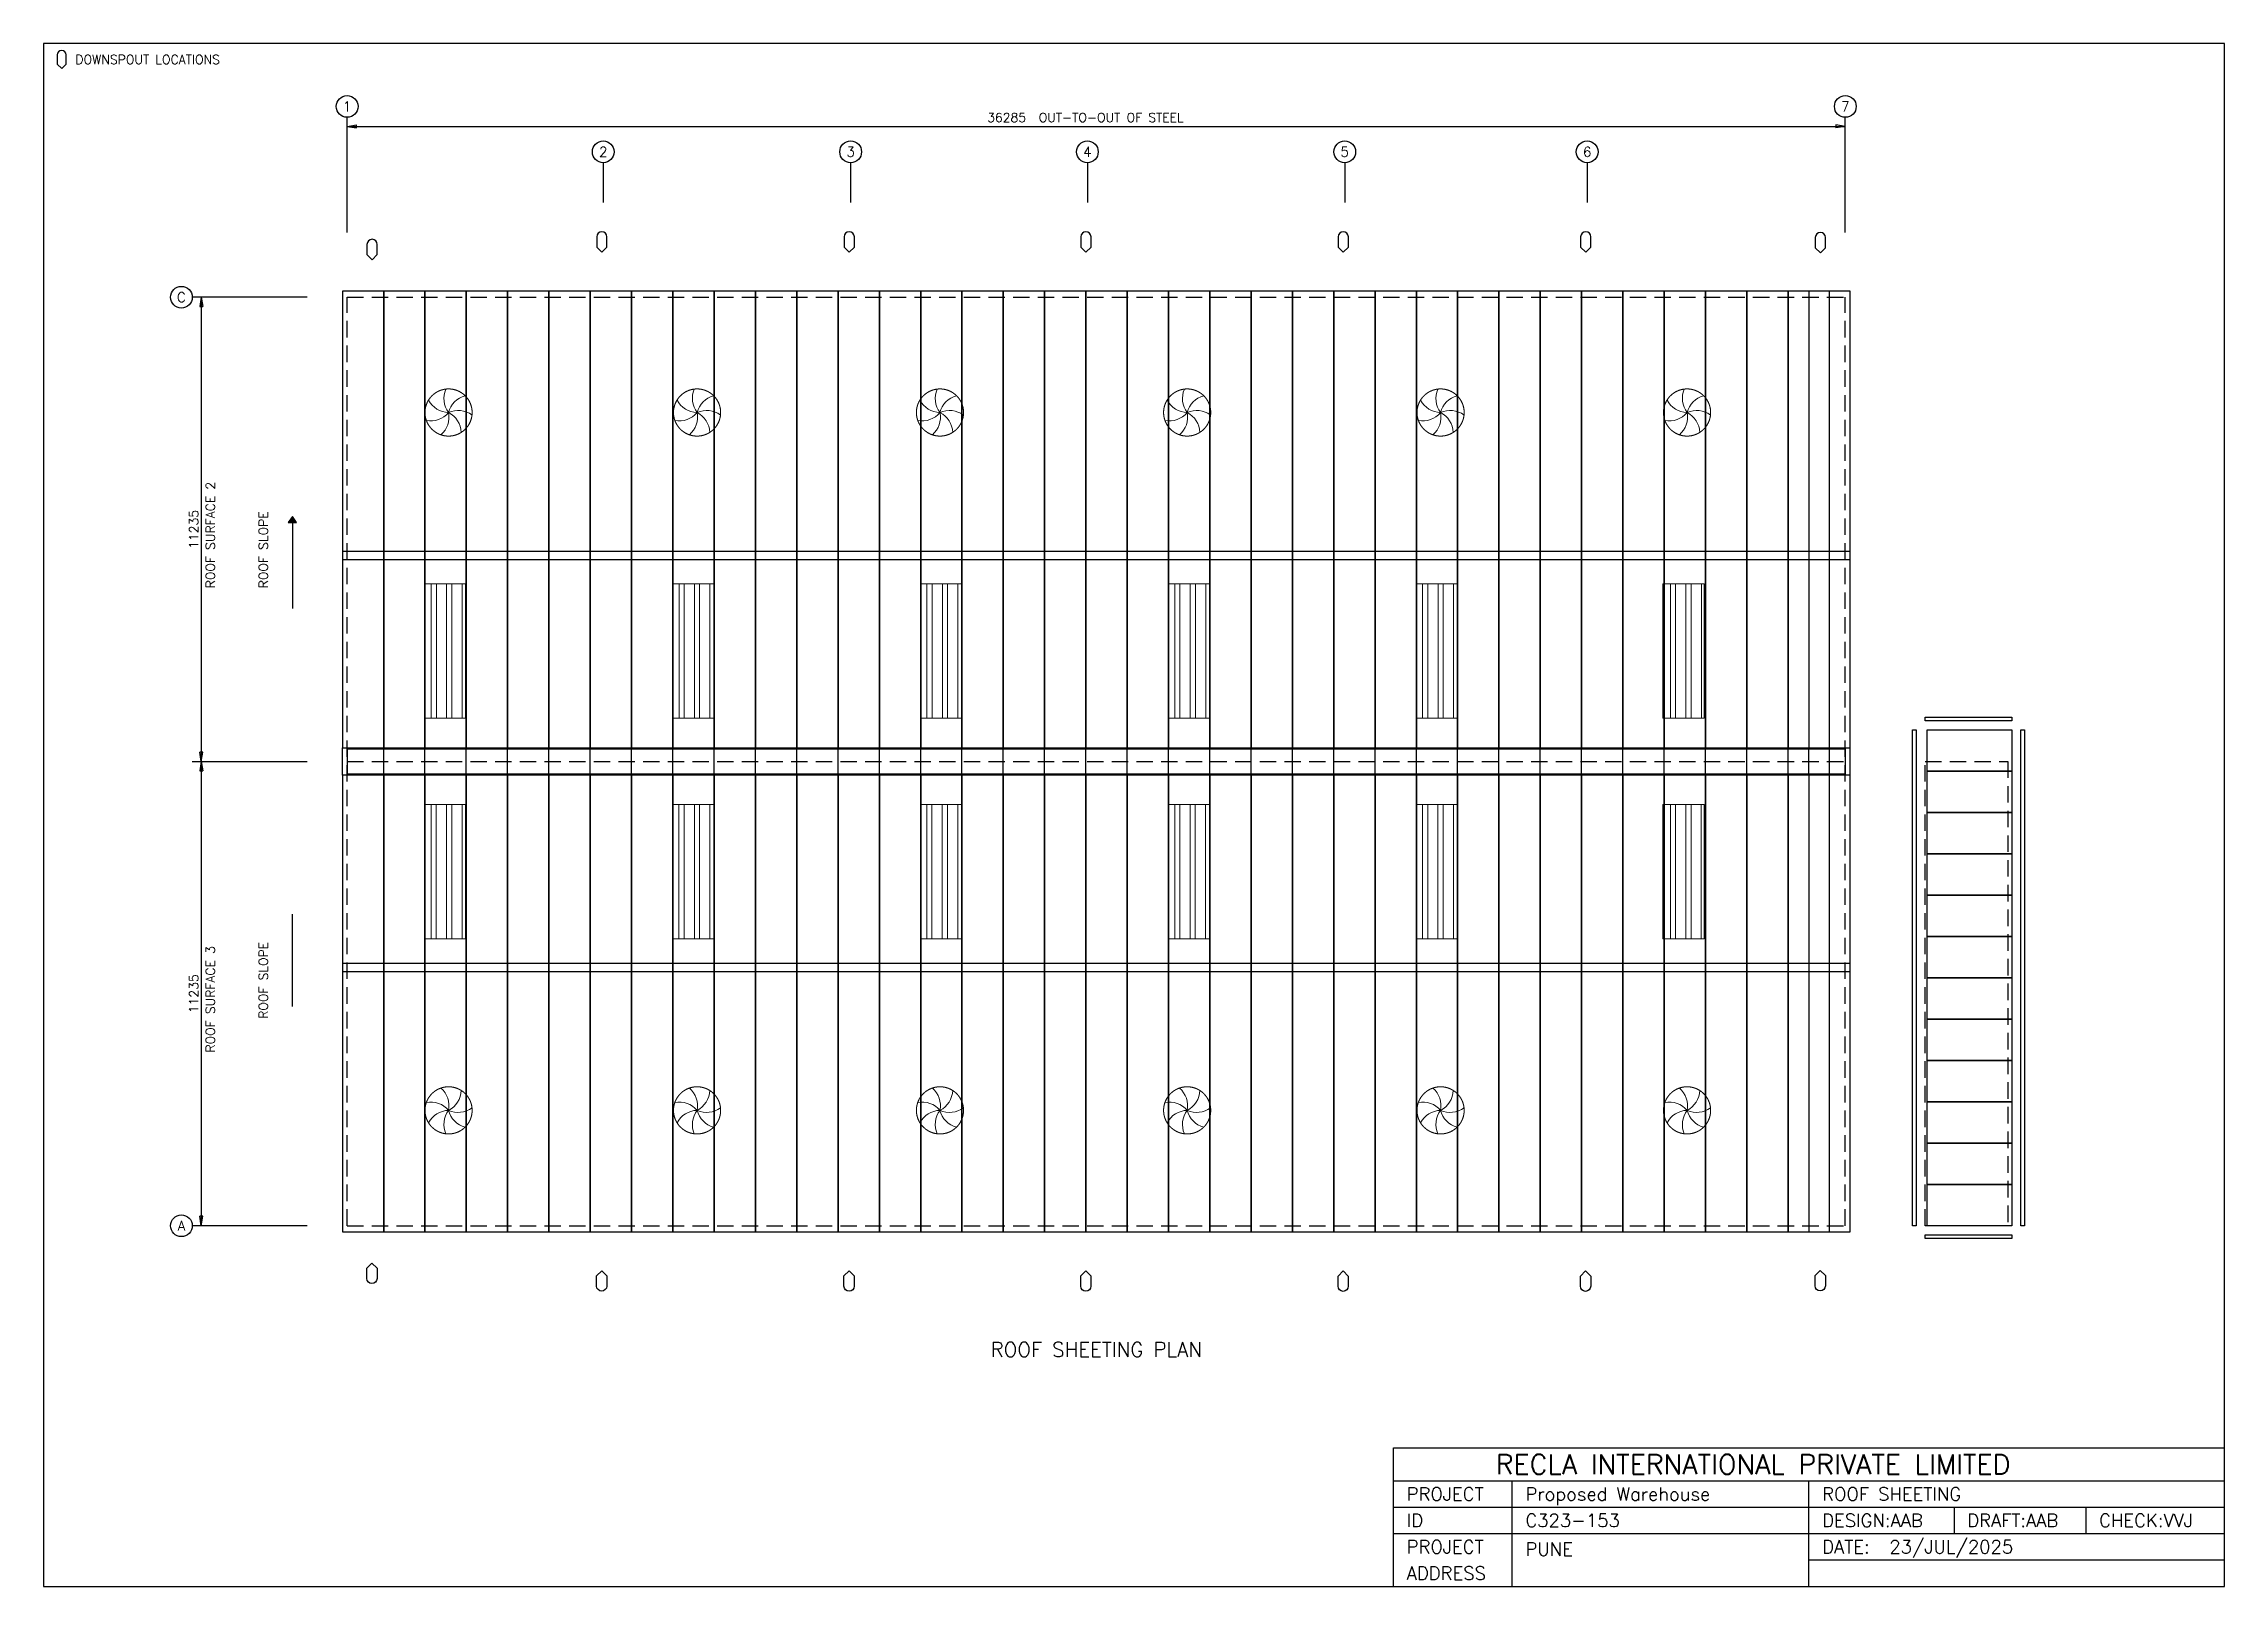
# Model space of a CAD drawing. Extents: x 0 to 52795, y 0 to 37333.
import ezdxf
from ezdxf.enums import TextEntityAlignment as Align

# ---------------------------------------------------------------- set-up
doc = ezdxf.new("R2010")
doc.units = 0
doc.header["$MEASUREMENT"] = 0
for name, pattern in [('CENTER', [3192.8, 1995.5, -399.1, 399.1, -399.1]), ('CONTIN', [0]), ('DASHED', [597.1, 399.1, -198])]:
    doc.linetypes.add(name, pattern=pattern)
doc.layers.get('0').update_dxf_attribs({"linetype": 'CONTIN'})
for name, color, linetype in [('1', 7, 'CONTIN'), ('11', 7, 'CONTIN'), ('12', 6, 'CONTIN'), ('13', 1, 'CONTIN'), ('14', 7, 'CONTIN'), ('15', 7, 'CONTIN'), ('2', 6, 'CONTIN'), ('22', 7, 'CONTIN'), ('5', 5, 'DASHED')]:
    doc.layers.add(name, color=color, linetype=linetype)
doc.styles.add('SIMPLEX', font='SIMPLEX')

# ---------------------------------------------------------------- blocks, each defined once
blk = doc.blocks.new('SHIELD')
for p, q in [((-12.7, 38.1), (-12.7, 12.7)), ((-12.7, 12.7), (0, 0)), ((0, 0), (12.7, 12.7)), ((12.7, 12.7), (12.7, 38.1))]:
    blk.add_line(p, q)
blk.add_arc((0, 38.1), 12.7, 0, 180)
blk = doc.blocks.new('TBL_DOWN')
at = {"layer": '2', "xscale": 8.641983999999997, "yscale": 8.641983999999997, "zscale": 8.641983999999997}
blk.add_blockref('SHIELD', (439.012787, -603.64258), dxfattribs=at)
at = {"layer": '14', "style": 'SIMPLEX'}
blk.add_text('DOWNSPOUT LOCATIONS', height=219.506393, dxfattribs=at).set_placement((768.2724, -493.88943))
blk = doc.blocks.new('ARROW')
for p, q in [((0, 0), (-228, 38)), ((-228, 38), (-228, -38)), ((0, 0), (-228, -38))]:
    blk.add_line(p, q)
blk = doc.blocks.new('6')
at = {"lineweight": 0}
h = blk.add_hatch(dxfattribs=at)
h.set_pattern_fill('ANSI32', scale=1000, angle=45, style=0)
h.set_pattern_definition([(90, (2116507.15, -48661.46), (-375, 6e-14), []), (90, (2116632.15, -48536.46), (-375, 6e-14), [])])
h.paths.add_polyline_path([(76322, 38650), (75322, 38650), (75322, 41900), (76322, 41900)])
at = {"color": 7, "lineweight": 0}
blk.add_lwpolyline([(75322, 41900), (75322, 38650), (76322, 38650), (76322, 41900)], close=True, dxfattribs=at)
blk = doc.blocks.new('5')
at = {"linetype": 'CENTER', "lineweight": 0, "ltscale": 100}
blk.add_circle((75822, 44379), 1093, dxfattribs=at)
at = {"color": 7, "lineweight": 0}
for centre, start, end in [((75849, 45461), 207.91677, 268.5941), ((76685, 45033), 156.4882, 217.16553), ((76871, 44112), 105.05963, 165.73696), ((74993, 45074), 259.34534, 320.02267), ((74761, 44164), 310.77391, 11.45124), ((76268, 43392), 53.63105, 114.30839), ((75329, 43415), 2.20248, 62.87982)]:
    blk.add_arc(centre, 1082, start, end, dxfattribs=at)

msp = doc.modelspace()

# ---------------------------------------------------------------- hatches: boundary and pattern name
at = {"linetype": 'Continuous'}
h = msp.add_hatch(dxfattribs=at)
h.set_pattern_fill('ANSI31', color=256, scale=20)
h.paths.add_polyline_path([(6120, 25743), (6022, 25887), (5924, 25743)])

# ---------------------------------------------------------------- linework, layer by layer
for p, q in [((6022, 25887), (6022, 23660)), ((6022, 14036), (6022, 16263))]:
    msp.add_line(p, q, dxfattribs=at)
for p, q in [((32680, 0), (32680, 3352)), ((32680, 3352), (52795, 3352)), ((52795, 0), (52795, 3352)), ((32680, 2554), (52795, 2554)), ((35553, 0), (35553, 2554)), ((42737, 0), (42737, 2554)), ((32680, 1916), (52795, 1916)), ((46249, 1916), (46249, 1277)), ((49442, 1916), (49442, 1277)), ((32680, 1277), (52795, 1277)), ((42737, 639), (52795, 639)), ((32680, 0), (52795, 0))]:
    msp.add_line(p, q)
msp.add_lwpolyline([(6120, 25743), (6022, 25887), (5924, 25743)], close=True, dxfattribs=at)
at = {"layer": '1'}
for p, q in [((7233, 31346), (7233, 24848)), ((8233, 31346), (7233, 31346)), ((8233, 24848), (8233, 31346)), ((8233, 31346), (8233, 24848)), ((9233, 31346), (8233, 31346)), ((9233, 24848), (9233, 31346)), ((9233, 31346), (9233, 24848)), ((10233, 31346), (9233, 31346)), ((10233, 24848), (10233, 31346)), ((10233, 31346), (10233, 24848)), ((11233, 31346), (10233, 31346)), ((11233, 24848), (11233, 31346)), ((11233, 31346), (11233, 24848)), ((12233, 31346), (11233, 31346)), ((12233, 24848), (12233, 31346)), ((12233, 31346), (12233, 24848)), ((13233, 31346), (12233, 31346)), ((13233, 24848), (13233, 31346)), ((13233, 31346), (13233, 24848)), ((14233, 31346), (13233, 31346)), ((14233, 24848), (14233, 31346)), ((14233, 31346), (14233, 24848)), ((15233, 31346), (14233, 31346)), ((15233, 24848), (15233, 31346)), ((15233, 31346), (15233, 24848)), ((16233, 31346), (15233, 31346)), ((16233, 24848), (16233, 31346)), ((16233, 31346), (16233, 24848)), ((17233, 31346), (16233, 31346)), ((17233, 24848), (17233, 31346)), ((17233, 31346), (17233, 24848)), ((18233, 31346), (17233, 31346)), ((18233, 24848), (18233, 31346)), ((18233, 31346), (18233, 24848)), ((19233, 31346), (18233, 31346)), ((19233, 24848), (19233, 31346)), ((19233, 31346), (19233, 24848)), ((20233, 31346), (19233, 31346)), ((20233, 24848), (20233, 31346)), ((20233, 31346), (20233, 24848)), ((21233, 31346), (20233, 31346)), ((21233, 24848), (21233, 31346)), ((21233, 31346), (21233, 24848)), ((22233, 31346), (21233, 31346)), ((22233, 24848), (22233, 31346)), ((22233, 31346), (22233, 24848)), ((23233, 31346), (22233, 31346)), ((23233, 24848), (23233, 31346)), ((23233, 31346), (23233, 24848)), ((24233, 31346), (23233, 31346)), ((24233, 24848), (24233, 31346)), ((24233, 31346), (24233, 24848)), ((25233, 31346), (24233, 31346)), ((25233, 24848), (25233, 31346)), ((25233, 31346), (25233, 24848)), ((26233, 31346), (25233, 31346)), ((26233, 24848), (26233, 31346)), ((26233, 31346), (26233, 24848)), ((27233, 31346), (26233, 31346)), ((27233, 24848), (27233, 31346)), ((27233, 31346), (27233, 24848)), ((28233, 31346), (27233, 31346)), ((28233, 24848), (28233, 31346)), ((28233, 31346), (28233, 24848)), ((29233, 31346), (28233, 31346)), ((29233, 24848), (29233, 31346)), ((29233, 31346), (29233, 24848)), ((30233, 31346), (29233, 31346)), ((30233, 24848), (30233, 31346)), ((30233, 31346), (30233, 24848)), ((31233, 31346), (30233, 31346)), ((31233, 24848), (31233, 31346)), ((31233, 31346), (31233, 24848)), ((32233, 31346), (31233, 31346)), ((32233, 24848), (32233, 31346)), ((32233, 31346), (32233, 24848)), ((33233, 31346), (32233, 31346)), ((33233, 24848), (33233, 31346)), ((33233, 31346), (33233, 24848)), ((34233, 31346), (33233, 31346)), ((34233, 24848), (34233, 31346)), ((34233, 31346), (34233, 24848)), ((35233, 31346), (34233, 31346)), ((35233, 24848), (35233, 31346)), ((35233, 31346), (35233, 24848)), ((36233, 31346), (35233, 31346)), ((36233, 24848), (36233, 31346)), ((36233, 31346), (36233, 24848)), ((37233, 31346), (36233, 31346)), ((37233, 24848), (37233, 31346)), ((37233, 31346), (37233, 24848)), ((38233, 31346), (37233, 31346)), ((38233, 24848), (38233, 31346)), ((38233, 31346), (38233, 24848)), ((39233, 31346), (38233, 31346)), ((39233, 24848), (39233, 31346)), ((39233, 31346), (39233, 24848)), ((40233, 31346), (39233, 31346)), ((40233, 24848), (40233, 31346)), ((40233, 31346), (40233, 24848)), ((41233, 31346), (40233, 31346)), ((41233, 24848), (41233, 31346)), ((41233, 31346), (41233, 24848)), ((42233, 31346), (41233, 31346)), ((42233, 24848), (42233, 31346)), ((42233, 31346), (42233, 24848)), ((43233, 31346), (42233, 31346)), ((42733, 31346), (42733, 24848)), ((43733, 31346), (42733, 31346)), ((43233, 24848), (43233, 31346)), ((43733, 24848), (43733, 31346)), ((7233, 25047), (7233, 20290)), ((8233, 25047), (7233, 25047)), ((7233, 24848), (8233, 24848)), ((8233, 20290), (8233, 25047)), ((8233, 25047), (8233, 20290)), ((9233, 25047), (8233, 25047)), ((8233, 24848), (9233, 24848)), ((9233, 20290), (9233, 25047)), ((9233, 25047), (9233, 20290)), ((10233, 25047), (9233, 25047)), ((9233, 24848), (10233, 24848)), ((10233, 20290), (10233, 25047)), ((10233, 25047), (10233, 20290)), ((11233, 25047), (10233, 25047)), ((10233, 24848), (11233, 24848)), ((11233, 20290), (11233, 25047)), ((11233, 25047), (11233, 20290)), ((12233, 25047), (11233, 25047)), ((11233, 24848), (12233, 24848)), ((12233, 20290), (12233, 25047)), ((12233, 25047), (12233, 20290)), ((13233, 25047), (12233, 25047)), ((12233, 24848), (13233, 24848)), ((13233, 20290), (13233, 25047)), ((13233, 25047), (13233, 20290)), ((14233, 25047), (13233, 25047)), ((13233, 24848), (14233, 24848)), ((14233, 20290), (14233, 25047)), ((14233, 25047), (14233, 20290)), ((15233, 25047), (14233, 25047)), ((14233, 24848), (15233, 24848)), ((15233, 20290), (15233, 25047)), ((15233, 25047), (15233, 20290)), ((16233, 25047), (15233, 25047)), ((15233, 24848), (16233, 24848)), ((16233, 20290), (16233, 25047)), ((16233, 25047), (16233, 20290)), ((17233, 25047), (16233, 25047)), ((16233, 24848), (17233, 24848)), ((17233, 20290), (17233, 25047)), ((17233, 25047), (17233, 20290)), ((18233, 25047), (17233, 25047)), ((17233, 24848), (18233, 24848)), ((18233, 20290), (18233, 25047)), ((18233, 25047), (18233, 20290)), ((19233, 25047), (18233, 25047)), ((18233, 24848), (19233, 24848)), ((19233, 20290), (19233, 25047)), ((19233, 25047), (19233, 20290)), ((20233, 25047), (19233, 25047)), ((19233, 24848), (20233, 24848)), ((20233, 20290), (20233, 25047)), ((20233, 25047), (20233, 20290)), ((21233, 25047), (20233, 25047)), ((20233, 24848), (21233, 24848)), ((21233, 20290), (21233, 25047)), ((21233, 25047), (21233, 20290)), ((22233, 25047), (21233, 25047)), ((21233, 24848), (22233, 24848)), ((22233, 20290), (22233, 25047)), ((22233, 25047), (22233, 20290)), ((23233, 25047), (22233, 25047)), ((22233, 24848), (23233, 24848)), ((23233, 20290), (23233, 25047)), ((23233, 25047), (23233, 20290)), ((24233, 25047), (23233, 25047)), ((23233, 24848), (24233, 24848)), ((24233, 20290), (24233, 25047)), ((24233, 25047), (24233, 20290)), ((25233, 25047), (24233, 25047)), ((24233, 24848), (25233, 24848)), ((25233, 20290), (25233, 25047)), ((25233, 25047), (25233, 20290)), ((26233, 25047), (25233, 25047)), ((25233, 24848), (26233, 24848)), ((26233, 20290), (26233, 25047)), ((26233, 25047), (26233, 20290)), ((27233, 25047), (26233, 25047)), ((26233, 24848), (27233, 24848)), ((27233, 20290), (27233, 25047)), ((27233, 25047), (27233, 20290)), ((28233, 25047), (27233, 25047)), ((27233, 24848), (28233, 24848)), ((28233, 20290), (28233, 25047)), ((28233, 25047), (28233, 20290)), ((29233, 25047), (28233, 25047)), ((28233, 24848), (29233, 24848)), ((29233, 20290), (29233, 25047)), ((29233, 25047), (29233, 20290)), ((30233, 25047), (29233, 25047)), ((29233, 24848), (30233, 24848)), ((30233, 20290), (30233, 25047)), ((30233, 25047), (30233, 20290)), ((31233, 25047), (30233, 25047)), ((30233, 24848), (31233, 24848)), ((31233, 20290), (31233, 25047)), ((31233, 25047), (31233, 20290)), ((32233, 25047), (31233, 25047)), ((31233, 24848), (32233, 24848)), ((32233, 20290), (32233, 25047)), ((32233, 25047), (32233, 20290)), ((33233, 25047), (32233, 25047)), ((32233, 24848), (33233, 24848)), ((33233, 20290), (33233, 25047)), ((33233, 25047), (33233, 20290)), ((34233, 25047), (33233, 25047)), ((33233, 24848), (34233, 24848)), ((34233, 20290), (34233, 25047)), ((34233, 25047), (34233, 20290)), ((35233, 25047), (34233, 25047)), ((34233, 24848), (35233, 24848)), ((35233, 20290), (35233, 25047)), ((35233, 25047), (35233, 20290)), ((36233, 25047), (35233, 25047)), ((35233, 24848), (36233, 24848)), ((36233, 20290), (36233, 25047)), ((36233, 25047), (36233, 20290)), ((37233, 25047), (36233, 25047)), ((36233, 24848), (37233, 24848)), ((37233, 20290), (37233, 25047)), ((37233, 25047), (37233, 20290)), ((38233, 25047), (37233, 25047)), ((37233, 24848), (38233, 24848)), ((38233, 20290), (38233, 25047)), ((38233, 25047), (38233, 20290)), ((39233, 25047), (38233, 25047)), ((38233, 24848), (39233, 24848)), ((39233, 20290), (39233, 25047)), ((39233, 25047), (39233, 20290)), ((40233, 25047), (39233, 25047)), ((39233, 24848), (40233, 24848)), ((40233, 20290), (40233, 25047)), ((40233, 25047), (40233, 20290)), ((41233, 25047), (40233, 25047)), ((40233, 24848), (41233, 24848)), ((41233, 20290), (41233, 25047)), ((41233, 25047), (41233, 20290)), ((42233, 25047), (41233, 25047)), ((41233, 24848), (42233, 24848)), ((42233, 20290), (42233, 25047)), ((42233, 25047), (42233, 20290)), ((43233, 25047), (42233, 25047)), ((42233, 24848), (43233, 24848)), ((42733, 25047), (42733, 20290)), ((43733, 25047), (42733, 25047)), ((42733, 24848), (43733, 24848)), ((43233, 20290), (43233, 25047)), ((43733, 20290), (43733, 25047)), ((45242, 8727), (45242, 20727)), ((45242, 20727), (45330, 20727)), ((45330, 20727), (45330, 8727)), ((45550, 20946), (45550, 21034)), ((45550, 21034), (47650, 21034)), ((47650, 20946), (45550, 20946)), ((45600, 19727), (45600, 20727)), ((45600, 20727), (47650, 20727)), ((47650, 21034), (47650, 20946)), ((47650, 20727), (47650, 19727)), ((47869, 8727), (47869, 20727)), ((47869, 20727), (47957, 20727)), ((47957, 20727), (47957, 8727)), ((7233, 19633), (7233, 20294)), ((7233, 20290), (8233, 20290)), ((7348, 20267), (43618, 20267)), ((7348, 20267), (7348, 19657)), ((8233, 19633), (8233, 20294)), ((8233, 19633), (8233, 20294)), ((8233, 20290), (9233, 20290)), ((9233, 19633), (9233, 20294)), ((9233, 19633), (9233, 20294)), ((9233, 20290), (10233, 20290)), ((10233, 19633), (10233, 20294)), ((10233, 19633), (10233, 20294)), ((10233, 20290), (11233, 20290)), ((11233, 19633), (11233, 20294)), ((11233, 19633), (11233, 20294)), ((11233, 20290), (12233, 20290)), ((12233, 19633), (12233, 20294)), ((12233, 19633), (12233, 20294)), ((12233, 20290), (13233, 20290)), ((13233, 19633), (13233, 20294)), ((13233, 19633), (13233, 20294)), ((13233, 20290), (14233, 20290)), ((14233, 19633), (14233, 20294)), ((14233, 19633), (14233, 20294)), ((14233, 20290), (15233, 20290)), ((15233, 19633), (15233, 20294)), ((15233, 19633), (15233, 20294)), ((15233, 20290), (16233, 20290)), ((16233, 19633), (16233, 20294)), ((16233, 19633), (16233, 20294)), ((16233, 20290), (17233, 20290)), ((17233, 19633), (17233, 20294)), ((17233, 19633), (17233, 20294)), ((17233, 20290), (18233, 20290)), ((18233, 19633), (18233, 20294)), ((18233, 19633), (18233, 20294)), ((18233, 20290), (19233, 20290)), ((19233, 19633), (19233, 20294)), ((19233, 19633), (19233, 20294)), ((19233, 20290), (20233, 20290)), ((20233, 19633), (20233, 20294)), ((20233, 19633), (20233, 20294)), ((20233, 20290), (21233, 20290)), ((21233, 19633), (21233, 20294)), ((21233, 19633), (21233, 20294)), ((21233, 20290), (22233, 20290)), ((22233, 19633), (22233, 20294)), ((22233, 19633), (22233, 20294)), ((22233, 20290), (23233, 20290)), ((23233, 19633), (23233, 20294)), ((23233, 19633), (23233, 20294)), ((23233, 20290), (24233, 20290)), ((24233, 19633), (24233, 20294)), ((24233, 19633), (24233, 20294)), ((24233, 20290), (25233, 20290)), ((25233, 19633), (25233, 20294)), ((25233, 19633), (25233, 20294)), ((25233, 20290), (26233, 20290)), ((26233, 19633), (26233, 20294)), ((26233, 19633), (26233, 20294)), ((26233, 20290), (27233, 20290)), ((27233, 19633), (27233, 20294)), ((27233, 19633), (27233, 20294)), ((27233, 20290), (28233, 20290)), ((28233, 19633), (28233, 20294)), ((28233, 19633), (28233, 20294)), ((28233, 20290), (29233, 20290)), ((29233, 19633), (29233, 20294)), ((29233, 19633), (29233, 20294)), ((29233, 20290), (30233, 20290)), ((30233, 19633), (30233, 20294)), ((30233, 19633), (30233, 20294)), ((30233, 20290), (31233, 20290)), ((31233, 19633), (31233, 20294)), ((31233, 19633), (31233, 20294)), ((31233, 20290), (32233, 20290)), ((32233, 19633), (32233, 20294)), ((32233, 19633), (32233, 20294)), ((32233, 20290), (33233, 20290)), ((33233, 19633), (33233, 20294)), ((33233, 19633), (33233, 20294)), ((33233, 20290), (34233, 20290)), ((34233, 19633), (34233, 20294)), ((34233, 19633), (34233, 20294)), ((34233, 20290), (35233, 20290)), ((35233, 19633), (35233, 20294)), ((35233, 19633), (35233, 20294)), ((35233, 20290), (36233, 20290)), ((36233, 19633), (36233, 20294)), ((36233, 19633), (36233, 20294)), ((36233, 20290), (37233, 20290)), ((37233, 19633), (37233, 20294)), ((37233, 19633), (37233, 20294)), ((37233, 20290), (38233, 20290)), ((38233, 19633), (38233, 20294)), ((38233, 19633), (38233, 20294)), ((38233, 20290), (39233, 20290)), ((39233, 19633), (39233, 20294)), ((39233, 19633), (39233, 20294)), ((39233, 20290), (40233, 20290)), ((40233, 19633), (40233, 20294)), ((40233, 19633), (40233, 20294)), ((40233, 20290), (41233, 20290)), ((41233, 19633), (41233, 20294)), ((41233, 19633), (41233, 20294)), ((41233, 20290), (42233, 20290)), ((42233, 19633), (42233, 20294)), ((42233, 19633), (42233, 20294)), ((42233, 20290), (43233, 20290)), ((42733, 19633), (42733, 20294)), ((42733, 20290), (43733, 20290)), ((43233, 19633), (43233, 20294)), ((43618, 20267), (43618, 19657)), ((43733, 19633), (43733, 20294)), ((7233, 19633), (7233, 14877)), ((8233, 19633), (7233, 19633)), ((43618, 19657), (7348, 19657)), ((8233, 14877), (8233, 19633)), ((8233, 19633), (8233, 14877)), ((9233, 19633), (8233, 19633)), ((9233, 14877), (9233, 19633)), ((9233, 19633), (9233, 14877)), ((10233, 19633), (9233, 19633)), ((10233, 14877), (10233, 19633)), ((10233, 19633), (10233, 14877)), ((11233, 19633), (10233, 19633)), ((11233, 14877), (11233, 19633)), ((11233, 19633), (11233, 14877)), ((12233, 19633), (11233, 19633)), ((12233, 14877), (12233, 19633)), ((12233, 19633), (12233, 14877)), ((13233, 19633), (12233, 19633)), ((13233, 14877), (13233, 19633)), ((13233, 19633), (13233, 14877)), ((14233, 19633), (13233, 19633)), ((14233, 14877), (14233, 19633)), ((14233, 19633), (14233, 14877)), ((15233, 19633), (14233, 19633)), ((15233, 14877), (15233, 19633)), ((15233, 19633), (15233, 14877)), ((16233, 19633), (15233, 19633)), ((16233, 14877), (16233, 19633)), ((16233, 19633), (16233, 14877)), ((17233, 19633), (16233, 19633)), ((17233, 14877), (17233, 19633)), ((17233, 19633), (17233, 14877)), ((18233, 19633), (17233, 19633)), ((18233, 14877), (18233, 19633)), ((18233, 19633), (18233, 14877)), ((19233, 19633), (18233, 19633)), ((19233, 14877), (19233, 19633)), ((19233, 19633), (19233, 14877)), ((20233, 19633), (19233, 19633)), ((20233, 14877), (20233, 19633)), ((20233, 19633), (20233, 14877)), ((21233, 19633), (20233, 19633)), ((21233, 14877), (21233, 19633)), ((21233, 19633), (21233, 14877)), ((22233, 19633), (21233, 19633)), ((22233, 14877), (22233, 19633)), ((22233, 19633), (22233, 14877)), ((23233, 19633), (22233, 19633)), ((23233, 14877), (23233, 19633)), ((23233, 19633), (23233, 14877)), ((24233, 19633), (23233, 19633)), ((24233, 14877), (24233, 19633)), ((24233, 19633), (24233, 14877)), ((25233, 19633), (24233, 19633)), ((25233, 14877), (25233, 19633)), ((25233, 19633), (25233, 14877)), ((26233, 19633), (25233, 19633)), ((26233, 14877), (26233, 19633)), ((26233, 19633), (26233, 14877)), ((27233, 19633), (26233, 19633)), ((27233, 14877), (27233, 19633)), ((27233, 19633), (27233, 14877)), ((28233, 19633), (27233, 19633)), ((28233, 14877), (28233, 19633)), ((28233, 19633), (28233, 14877)), ((29233, 19633), (28233, 19633)), ((29233, 14877), (29233, 19633)), ((29233, 19633), (29233, 14877)), ((30233, 19633), (29233, 19633)), ((30233, 14877), (30233, 19633)), ((30233, 19633), (30233, 14877)), ((31233, 19633), (30233, 19633)), ((31233, 14877), (31233, 19633)), ((31233, 19633), (31233, 14877)), ((32233, 19633), (31233, 19633)), ((32233, 14877), (32233, 19633)), ((32233, 19633), (32233, 14877)), ((33233, 19633), (32233, 19633)), ((33233, 14877), (33233, 19633)), ((33233, 19633), (33233, 14877)), ((34233, 19633), (33233, 19633)), ((34233, 14877), (34233, 19633)), ((34233, 19633), (34233, 14877)), ((35233, 19633), (34233, 19633)), ((35233, 14877), (35233, 19633)), ((35233, 19633), (35233, 14877)), ((36233, 19633), (35233, 19633)), ((36233, 14877), (36233, 19633)), ((36233, 19633), (36233, 14877)), ((37233, 19633), (36233, 19633)), ((37233, 14877), (37233, 19633)), ((37233, 19633), (37233, 14877)), ((38233, 19633), (37233, 19633)), ((38233, 14877), (38233, 19633)), ((38233, 19633), (38233, 14877)), ((39233, 19633), (38233, 19633)), ((39233, 14877), (39233, 19633)), ((39233, 19633), (39233, 14877)), ((40233, 19633), (39233, 19633)), ((40233, 14877), (40233, 19633)), ((40233, 19633), (40233, 14877)), ((41233, 19633), (40233, 19633)), ((41233, 14877), (41233, 19633)), ((41233, 19633), (41233, 14877)), ((42233, 19633), (41233, 19633)), ((42233, 14877), (42233, 19633)), ((42233, 19633), (42233, 14877)), ((43233, 19633), (42233, 19633)), ((42733, 19633), (42733, 14877)), ((43733, 19633), (42733, 19633)), ((43233, 14877), (43233, 19633)), ((43733, 14877), (43733, 19633)), ((45600, 18727), (45600, 19727)), ((45600, 19727), (47650, 19727)), ((47650, 19727), (45600, 19727)), ((47650, 19727), (47650, 18727)), ((45600, 17727), (45600, 18727)), ((45600, 18727), (47650, 18727)), ((47650, 18727), (45600, 18727)), ((47650, 18727), (47650, 17727)), ((45600, 16727), (45600, 17727)), ((45600, 17727), (47650, 17727)), ((47650, 17727), (45600, 17727)), ((47650, 17727), (47650, 16727)), ((45600, 15727), (45600, 16727)), ((45600, 16727), (47650, 16727)), ((47650, 16727), (45600, 16727)), ((47650, 16727), (47650, 15727)), ((45600, 14727), (45600, 15727)), ((45600, 15727), (47650, 15727)), ((47650, 15727), (45600, 15727)), ((47650, 15727), (47650, 14727)), ((7233, 15076), (7233, 8577)), ((8233, 15076), (7233, 15076)), ((7233, 14877), (8233, 14877)), ((8233, 8577), (8233, 15076)), ((8233, 15076), (8233, 8577)), ((9233, 15076), (8233, 15076)), ((8233, 14877), (9233, 14877)), ((9233, 8577), (9233, 15076)), ((9233, 15076), (9233, 8577)), ((10233, 15076), (9233, 15076)), ((9233, 14877), (10233, 14877)), ((10233, 8577), (10233, 15076)), ((10233, 15076), (10233, 8577)), ((11233, 15076), (10233, 15076)), ((10233, 14877), (11233, 14877)), ((11233, 8577), (11233, 15076)), ((11233, 15076), (11233, 8577)), ((12233, 15076), (11233, 15076)), ((11233, 14877), (12233, 14877)), ((12233, 8577), (12233, 15076)), ((12233, 15076), (12233, 8577)), ((13233, 15076), (12233, 15076)), ((12233, 14877), (13233, 14877)), ((13233, 8577), (13233, 15076)), ((13233, 15076), (13233, 8577)), ((14233, 15076), (13233, 15076)), ((13233, 14877), (14233, 14877)), ((14233, 8577), (14233, 15076)), ((14233, 15076), (14233, 8577)), ((15233, 15076), (14233, 15076)), ((14233, 14877), (15233, 14877)), ((15233, 8577), (15233, 15076)), ((15233, 15076), (15233, 8577)), ((16233, 15076), (15233, 15076)), ((15233, 14877), (16233, 14877)), ((16233, 8577), (16233, 15076)), ((16233, 15076), (16233, 8577)), ((17233, 15076), (16233, 15076)), ((16233, 14877), (17233, 14877)), ((17233, 8577), (17233, 15076)), ((17233, 15076), (17233, 8577)), ((18233, 15076), (17233, 15076)), ((17233, 14877), (18233, 14877)), ((18233, 8577), (18233, 15076)), ((18233, 15076), (18233, 8577)), ((19233, 15076), (18233, 15076)), ((18233, 14877), (19233, 14877)), ((19233, 8577), (19233, 15076)), ((19233, 15076), (19233, 8577)), ((20233, 15076), (19233, 15076)), ((19233, 14877), (20233, 14877)), ((20233, 8577), (20233, 15076)), ((20233, 15076), (20233, 8577)), ((21233, 15076), (20233, 15076)), ((20233, 14877), (21233, 14877)), ((21233, 8577), (21233, 15076)), ((21233, 15076), (21233, 8577)), ((22233, 15076), (21233, 15076)), ((21233, 14877), (22233, 14877)), ((22233, 8577), (22233, 15076)), ((22233, 15076), (22233, 8577)), ((23233, 15076), (22233, 15076)), ((22233, 14877), (23233, 14877)), ((23233, 8577), (23233, 15076)), ((23233, 15076), (23233, 8577)), ((24233, 15076), (23233, 15076)), ((23233, 14877), (24233, 14877)), ((24233, 8577), (24233, 15076)), ((24233, 15076), (24233, 8577)), ((25233, 15076), (24233, 15076)), ((24233, 14877), (25233, 14877)), ((25233, 8577), (25233, 15076)), ((25233, 15076), (25233, 8577)), ((26233, 15076), (25233, 15076)), ((25233, 14877), (26233, 14877)), ((26233, 8577), (26233, 15076)), ((26233, 15076), (26233, 8577)), ((27233, 15076), (26233, 15076)), ((26233, 14877), (27233, 14877)), ((27233, 8577), (27233, 15076)), ((27233, 15076), (27233, 8577)), ((28233, 15076), (27233, 15076)), ((27233, 14877), (28233, 14877)), ((28233, 8577), (28233, 15076)), ((28233, 15076), (28233, 8577)), ((29233, 15076), (28233, 15076)), ((28233, 14877), (29233, 14877)), ((29233, 8577), (29233, 15076)), ((29233, 15076), (29233, 8577)), ((30233, 15076), (29233, 15076)), ((29233, 14877), (30233, 14877)), ((30233, 8577), (30233, 15076)), ((30233, 15076), (30233, 8577)), ((31233, 15076), (30233, 15076)), ((30233, 14877), (31233, 14877)), ((31233, 8577), (31233, 15076)), ((31233, 15076), (31233, 8577)), ((32233, 15076), (31233, 15076)), ((31233, 14877), (32233, 14877)), ((32233, 8577), (32233, 15076)), ((32233, 15076), (32233, 8577)), ((33233, 15076), (32233, 15076)), ((32233, 14877), (33233, 14877)), ((33233, 8577), (33233, 15076)), ((33233, 15076), (33233, 8577)), ((34233, 15076), (33233, 15076)), ((33233, 14877), (34233, 14877)), ((34233, 8577), (34233, 15076)), ((34233, 15076), (34233, 8577)), ((35233, 15076), (34233, 15076)), ((34233, 14877), (35233, 14877)), ((35233, 8577), (35233, 15076)), ((35233, 15076), (35233, 8577)), ((36233, 15076), (35233, 15076)), ((35233, 14877), (36233, 14877)), ((36233, 8577), (36233, 15076)), ((36233, 15076), (36233, 8577)), ((37233, 15076), (36233, 15076)), ((36233, 14877), (37233, 14877)), ((37233, 8577), (37233, 15076)), ((37233, 15076), (37233, 8577)), ((38233, 15076), (37233, 15076)), ((37233, 14877), (38233, 14877)), ((38233, 8577), (38233, 15076)), ((38233, 15076), (38233, 8577)), ((39233, 15076), (38233, 15076)), ((38233, 14877), (39233, 14877)), ((39233, 8577), (39233, 15076)), ((39233, 15076), (39233, 8577)), ((40233, 15076), (39233, 15076)), ((39233, 14877), (40233, 14877)), ((40233, 8577), (40233, 15076)), ((40233, 15076), (40233, 8577)), ((41233, 15076), (40233, 15076)), ((40233, 14877), (41233, 14877)), ((41233, 8577), (41233, 15076)), ((41233, 15076), (41233, 8577)), ((42233, 15076), (41233, 15076)), ((41233, 14877), (42233, 14877)), ((42233, 8577), (42233, 15076)), ((42233, 15076), (42233, 8577)), ((43233, 15076), (42233, 15076)), ((42233, 14877), (43233, 14877)), ((42733, 15076), (42733, 8577)), ((43733, 15076), (42733, 15076)), ((42733, 14877), (43733, 14877)), ((43233, 8577), (43233, 15076)), ((43733, 8577), (43733, 15076)), ((45600, 13727), (45600, 14727)), ((45600, 14727), (47650, 14727)), ((47650, 14727), (45600, 14727)), ((47650, 14727), (47650, 13727)), ((45600, 12727), (45600, 13727)), ((45600, 13727), (47650, 13727)), ((47650, 13727), (45600, 13727)), ((47650, 13727), (47650, 12727)), ((45600, 11727), (45600, 12727)), ((45600, 12727), (47650, 12727)), ((47650, 12727), (45600, 12727)), ((47650, 12727), (47650, 11727)), ((45600, 10727), (45600, 11727)), ((45600, 11727), (47650, 11727)), ((47650, 11727), (45600, 11727)), ((47650, 11727), (47650, 10727)), ((45600, 9727), (45600, 10727)), ((45600, 10727), (47650, 10727)), ((47650, 10727), (45600, 10727)), ((47650, 10727), (47650, 9727)), ((45600, 8727), (45600, 9727)), ((45600, 9727), (47650, 9727)), ((47650, 9727), (45600, 9727)), ((47650, 9727), (47650, 8727)), ((7233, 8577), (8233, 8577)), ((8233, 8577), (9233, 8577)), ((9233, 8577), (10233, 8577)), ((10233, 8577), (11233, 8577)), ((11233, 8577), (12233, 8577)), ((12233, 8577), (13233, 8577)), ((13233, 8577), (14233, 8577)), ((14233, 8577), (15233, 8577)), ((15233, 8577), (16233, 8577)), ((16233, 8577), (17233, 8577)), ((17233, 8577), (18233, 8577)), ((18233, 8577), (19233, 8577)), ((19233, 8577), (20233, 8577)), ((20233, 8577), (21233, 8577)), ((21233, 8577), (22233, 8577)), ((22233, 8577), (23233, 8577)), ((23233, 8577), (24233, 8577)), ((24233, 8577), (25233, 8577)), ((25233, 8577), (26233, 8577)), ((26233, 8577), (27233, 8577)), ((27233, 8577), (28233, 8577)), ((28233, 8577), (29233, 8577)), ((29233, 8577), (30233, 8577)), ((30233, 8577), (31233, 8577)), ((31233, 8577), (32233, 8577)), ((32233, 8577), (33233, 8577)), ((33233, 8577), (34233, 8577)), ((34233, 8577), (35233, 8577)), ((35233, 8577), (36233, 8577)), ((36233, 8577), (37233, 8577)), ((37233, 8577), (38233, 8577)), ((38233, 8577), (39233, 8577)), ((39233, 8577), (40233, 8577)), ((40233, 8577), (41233, 8577)), ((41233, 8577), (42233, 8577)), ((42233, 8577), (43233, 8577)), ((42733, 8577), (43733, 8577)), ((45330, 8727), (45242, 8727)), ((45550, 8419), (45550, 8507)), ((45550, 8507), (47650, 8507)), ((47650, 8727), (45600, 8727)), ((47650, 8507), (47650, 8419)), ((47957, 8727), (47869, 8727)), ((47650, 8419), (45550, 8419))]:
    msp.add_line(p, q, dxfattribs=at)
at = {"layer": '12'}
for p, q in [((7348, 32766), (7348, 35550)), ((43618, 32766), (43618, 35550)), ((13548, 34452), (13548, 33486)), ((19538, 34452), (19538, 33486)), ((25268, 34452), (25268, 33486)), ((31498, 34452), (31498, 33486)), ((37368, 34452), (37368, 33486)), ((7348, 32766), (7348, 33227)), ((43618, 32766), (43618, 33227)), ((6382, 31197), (3599, 31197)), ((3599, 19962), (6382, 19962)), ((6382, 8727), (3599, 8727))]:
    msp.add_line(p, q, dxfattribs=at)
at = {"layer": '13'}
for centre in [(7348, 35813), (43618, 35813), (13548, 34715), (19538, 34715), (25268, 34715), (31498, 34715), (37368, 34715), (3335, 31197), (3335, 8727)]:
    msp.add_circle(centre, 263, dxfattribs=at)
at = {"layer": '2'}
for p, q in [((7348, 35330), (43618, 35330)), ((3818, 31197), (3818, 8727))]:
    msp.add_line(p, q, dxfattribs=at)
at = {"layer": '22'}
for p, q in [((52795, 37333), (0, 37333)), ((0, 37333), (0, 0)), ((52795, 0), (52795, 37333)), ((0, 0), (52795, 0))]:
    msp.add_line(p, q, dxfattribs=at)
at = {"layer": '5'}
for p, q in [((7348, 8727), (7348, 31197)), ((7348, 31197), (43618, 31197)), ((43618, 8727), (43618, 31197)), ((7348, 19962), (43618, 19962)), ((45550, 8727), (45550, 19962)), ((45550, 19962), (47550, 19962)), ((47550, 19962), (47550, 8727)), ((7348, 8727), (7348, 8727)), ((7348, 8727), (43618, 8727)), ((43618, 8727), (43618, 8727)), ((47550, 8727), (45550, 8727))]:
    msp.add_line(p, q, dxfattribs=at)

# ---------------------------------------------------------------- block references
msp.add_blockref('TBL_DOWN', (0, 37333))
at = {"linetype": 'Continuous', "xscale": 0.5221105921231779, "yscale": 0.5221105921231779, "zscale": 0.5221105921231779}
for p in [(-29784, 5236), (-23768, 5236), (-17887, 5236), (-11903, 5236), (-5768, 5236), (199, 5236)]:
    msp.add_blockref('5', p, dxfattribs=at)
at = {"linetype": 'Continuous'}
for p in [(-66105, -17641), (-60089, -17641), (-54089, -17641), (-48089, -17641), (-42089, -17641), (-36122, -17641)]:
    msp.add_blockref('6', p, dxfattribs=at)
at = {"linetype": 'Continuous', "xscale": -1, "rotation": 180}
for p in [(-66105, 57568), (-60089, 57568), (-54089, 57568), (-48089, 57568), (-42089, 57568), (-36122, 57568)]:
    msp.add_blockref('6', p, dxfattribs=at)
at = {"linetype": 'Continuous', "xscale": -0.5221105921231779, "yscale": 0.5221105921231779, "zscale": 0.5221105921231779, "rotation": 180}
for p in [(-29784, 34690), (-23768, 34690), (-17887, 34690), (-11903, 34690), (-5768, 34690), (199, 34690)]:
    msp.add_blockref('5', p, dxfattribs=at)
at = {"layer": '2'}
for p, rotation in [((7348, 35330), 180), ((3818, 31197), 90), ((3818, 19962), 270), ((3818, 19962), 90), ((3818, 8727), 270)]:
    msp.add_blockref('ARROW', p, dxfattribs=dict(at, rotation=rotation))
msp.add_blockref('ARROW', (43618, 35330), dxfattribs=at)
at = {"layer": '2', "xscale": 9.72223184, "yscale": 9.72223184, "zscale": 9.72223184}
for p in [(13514, 32287), (19504, 32287), (25234, 32287), (31464, 32287), (37334, 32287), (43014, 32272), (7952, 32105)]:
    msp.add_blockref('SHIELD', p, dxfattribs=at)
at = {"layer": '2', "xscale": -9.72223184, "yscale": 9.722231839999996, "zscale": 9.72223184, "rotation": 179.9851262848376}
for p in [(7949, 7821), (13510, 7638), (19500, 7636), (25230, 7635), (31460, 7633), (37330, 7632), (43011, 7645)]:
    msp.add_blockref('SHIELD', p, dxfattribs=at)

# ---------------------------------------------------------------- texts
at = {"layer": '11', "style": 'SIMPLEX'}
msp.add_text('36285', height=219.5, dxfattribs=at).set_placement((22843, 35435))
for p in [(3745, 25107), (3745, 13872)]:
    msp.add_text('11235', height=219.5, rotation=90, dxfattribs=at).set_placement(p)
at = {"layer": '13', "style": 'SIMPLEX'}
for s, p in [('1', (7348, 35813)), ('7', (43618, 35813)), ('2', (13548, 34715)), ('3', (19538, 34715)), ('4', (25268, 34715)), ('5', (31498, 34715)), ('6', (37368, 34715)), ('C', (3335, 31197)), ('A', (3335, 8727))]:
    msp.add_text(s, height=237, dxfattribs=at).set_placement(p, align=Align.MIDDLE_CENTER)
at = {"layer": '14', "style": 'SIMPLEX'}
for s, height, p in [('RECLA INTERNATIONAL PRIVATE LIMITED', 478.92, (35154, 2714)), ('PROJECT', 319.3, (32999, 2075)), ('Proposed Warehouse', 319.28, (35873, 2075)), ('ROOF SHEETING', 319.28, (43057, 2075)), ('ID', 319.3, (32999, 1437)), ('C323-153', 319.3, (35873, 1437)), ('DESIGN:AAB', 319.3, (43057, 1437)), ('DRAFT:AAB', 319.3, (46569, 1437)), ('CHECK:VVJ', 319.3, (49761, 1437)), ('PROJECT', 319.3, (32999, 798)), ('PUNE', 319.3, (35873, 739)), ('DATE:', 319.3, (43057, 798)), ('23/JUL/2025', 319.28, (44685, 798)), ('ADDRESS', 319.3, (32999, 160))]:
    msp.add_text(s, height=height, dxfattribs=at).set_placement(p)
at = {"layer": '15', "style": 'SIMPLEX'}
msp.add_text(' OUT-TO-OUT OF STEEL', height=219.51, dxfattribs=at).set_placement((23941, 35435))
for s, height, p in [('ROOF SURFACE 2', 219.51, (4148, 24152)), ('ROOF SLOPE', 219.5, (5430, 24152)), ('ROOF SURFACE 3', 219.51, (4148, 12917)), ('ROOF SLOPE', 219.5, (5430, 13733))]:
    msp.add_text(s, height=height, rotation=90, dxfattribs=at).set_placement(p)
msp.add_text('ROOF SHEETING PLAN', height=351.21, dxfattribs=at).set_placement((25483, 5555), align=Align.CENTER)
msp.add_text('ROOF SHEETING PLAN', height=351.21, dxfattribs=at).set_placement((25483, 5555), align=Align.CENTER)

doc.saveas('drawing.dxf')
